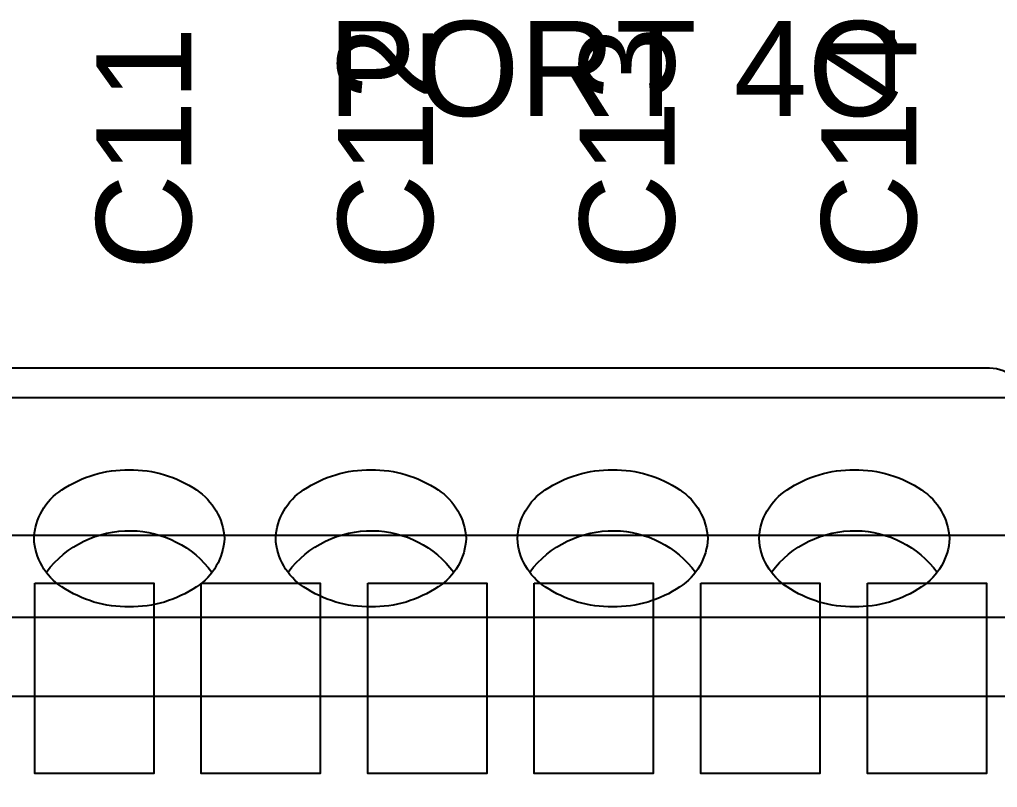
# Model space of a CAD drawing. Extents: x 0.3 to 23.7, y 0.2 to 17.8.
# Drawn here: x 21.213 to 22.022, y 4.695 to 5.33 of the extents above; entities that cross this region are included whole.
import ezdxf

# ---------------------------------------------------------------- set-up
doc = ezdxf.new("R2010")
doc.units = 0
doc.header["$MEASUREMENT"] = 0
for name, color, linetype in [('2_01__0-__EMPTY', 7, 'CONTINUOUS'), ('2_02__A-__SERIAL_COMMUNICA', 7, 'CONTINUOUS'), ('2_03__B-___3__DI___4__DO__', 7, 'CONTINUOUS'), ('2_04__1-___4__DI___4__DO_E', 7, 'CONTINUOUS'), ('2_05__C-___4__DI___4__DO_F', 7, 'CONTINUOUS'), ('2_06__D-___4__DI___3__DO_E', 7, 'CONTINUOUS'), ('2_07__2A___8__DO__ELECTROM', 7, 'CONTINUOUS'), ('2_08__2B___8__DO__ELECTROM', 7, 'CONTINUOUS'), ('2_09__2C___8__DO_ELECTROME', 7, 'CONTINUOUS'), ('2_10__2D___8__DO_ELECTROME', 7, 'CONTINUOUS'), ('2_11__2G___8__DO_ELECTROME', 7, 'CONTINUOUS'), ('2_12__3-___8__DI', 7, 'CONTINUOUS'), ('2_13__4-___14__DI', 7, 'CONTINUOUS'), ('2_14__6-___4__AI___4__AO__', 7, 'CONTINUOUS'), ('3_01__0-__EMPTY', 7, 'CONTINUOUS'), ('3_02__B-___3__DI___4__DO__', 7, 'CONTINUOUS'), ('3_03__1-___4__DI___4__DO_E', 7, 'CONTINUOUS'), ('3_04__C-___4__DI___4__DO_F', 7, 'CONTINUOUS'), ('3_05__D-___4__DI___3__DO_E', 7, 'CONTINUOUS'), ('3_06__2A___8__DO__ELECTROM', 7, 'CONTINUOUS'), ('3_07__2B___8__DO__ELECTROM', 7, 'CONTINUOUS'), ('3_08__2C___8__DO_ELECTROME', 7, 'CONTINUOUS'), ('3_09__2D___8__DO_ELECTROME', 7, 'CONTINUOUS'), ('3_10__2G___8__DO_ELECTROME', 7, 'CONTINUOUS'), ('3_11__3-___8__DI', 7, 'CONTINUOUS'), ('3_12__4-___14__DI', 7, 'CONTINUOUS'), ('3_13__6-___4__AI___4__AO__', 7, 'CONTINUOUS'), ('3_14__9-___10__RTD_INPUTS', 7, 'CONTINUOUS')]:
    doc.layers.add(name, color=color, linetype=linetype)
doc.styles.add('ARIAL', font='arial.ttf')

msp = doc.modelspace()

# ---------------------------------------------------------------- linework, layer by layer
at = {"layer": '3_01__0-__EMPTY'}
msp.add_lwpolyline([(22.04565, 5.01201, 0.414214), (22.01576, 5.0419), (21.05054, 5.0419, 0.414214), (21.02065, 5.01201), (21.02065, 4.9969), (20.78065, 4.9969), (20.78065, 5.01201, 0.414214), (20.75076, 5.0419), (19.85554, 5.0419, 0.414214)], format="xyb", dxfattribs=at)
at = {"layer": '3_02__B-___3__DI___4__DO__'}
msp.add_lwpolyline([(20.80237, 5.01766), (22.40237, 5.01766), (22.40237, 4.40895), (20.80237, 4.40895)], close=True, dxfattribs=at)
for points in [[(21.2252, 4.90118, -0.244062), (21.24826, 4.94124, -0.154167), (21.30394, 4.95783, -0.154167), (21.35962, 4.94124, -0.236767), (21.38268, 4.90118, -0.24406), (21.35962, 4.86113, -0.154167), (21.30394, 4.84454, -0.154167), (21.24826, 4.86113, -0.244061)], [(21.4252, 4.90118, -0.244062), (21.44826, 4.94124, -0.154167), (21.50394, 4.95783, -0.154167), (21.55962, 4.94124, -0.236767), (21.58268, 4.90118, -0.24406), (21.55962, 4.86113, -0.154167), (21.50394, 4.84454, -0.154167), (21.44826, 4.86113, -0.244061)], [(21.6252, 4.90118, -0.244062), (21.64826, 4.94124, -0.154167), (21.70394, 4.95783, -0.154167), (21.75962, 4.94124, -0.236767), (21.78268, 4.90118, -0.24406), (21.75962, 4.86113, -0.154167), (21.70394, 4.84454, -0.154167), (21.64826, 4.86113, -0.244061)], [(21.8252, 4.90118, -0.244062), (21.84826, 4.94124, -0.154167), (21.90394, 4.95783, -0.154167), (21.95962, 4.94124, -0.236767), (21.98268, 4.90118, -0.24406), (21.95962, 4.86113, -0.154167), (21.90394, 4.84454, -0.154167), (21.84826, 4.86113, -0.244061)]]:
    msp.add_lwpolyline(points, format="xyb", close=True, dxfattribs=at)
for points in [[(21.23528, 4.87315, -0.001746), (21.23542, 4.87328, -0.240907), (21.30552, 4.90752, -0.231198), (21.37246, 4.87328, -0.005828), (21.37275, 4.87335)], [(21.43528, 4.87315, -0.001746), (21.43542, 4.87328, -0.240907), (21.50552, 4.90752, -0.231198), (21.57246, 4.87328, -0.005828), (21.57275, 4.87335)], [(21.63528, 4.87315, -0.001746), (21.63542, 4.87328, -0.240907), (21.70552, 4.90752, -0.231198), (21.77246, 4.87328, -0.005828), (21.77275, 4.87335)], [(21.83528, 4.87315, -0.001746), (21.83542, 4.87328, -0.240907), (21.90552, 4.90752, -0.231198), (21.97246, 4.87328, -0.005828), (21.97275, 4.87335)]]:
    msp.add_lwpolyline(points, format="xyb", dxfattribs=at)
for points in [[(20.80237, 4.83606), (22.40237, 4.83606)], [(20.80237, 4.77062), (22.40237, 4.77062)]]:
    msp.add_lwpolyline(points, dxfattribs=at)
at = {"layer": '3_03__1-___4__DI___4__DO_E'}
msp.add_lwpolyline([(20.80237, 5.01766), (22.40237, 5.01766), (22.40237, 4.40895), (20.80237, 4.40895)], close=True, dxfattribs=at)
for points in [[(21.2252, 4.90118, -0.244062), (21.24826, 4.94124, -0.154167), (21.30394, 4.95783, -0.154167), (21.35962, 4.94124, -0.236767), (21.38268, 4.90118, -0.24406), (21.35962, 4.86113, -0.154167), (21.30394, 4.84454, -0.154167), (21.24826, 4.86113, -0.244061)], [(21.4252, 4.90118, -0.244062), (21.44826, 4.94124, -0.154167), (21.50394, 4.95783, -0.154167), (21.55962, 4.94124, -0.236767), (21.58268, 4.90118, -0.24406), (21.55962, 4.86113, -0.154167), (21.50394, 4.84454, -0.154167), (21.44826, 4.86113, -0.244061)], [(21.6252, 4.90118, -0.244062), (21.64826, 4.94124, -0.154167), (21.70394, 4.95783, -0.154167), (21.75962, 4.94124, -0.236767), (21.78268, 4.90118, -0.24406), (21.75962, 4.86113, -0.154167), (21.70394, 4.84454, -0.154167), (21.64826, 4.86113, -0.244061)], [(21.8252, 4.90118, -0.244062), (21.84826, 4.94124, -0.154167), (21.90394, 4.95783, -0.154167), (21.95962, 4.94124, -0.236767), (21.98268, 4.90118, -0.24406), (21.95962, 4.86113, -0.154167), (21.90394, 4.84454, -0.154167), (21.84826, 4.86113, -0.244061)]]:
    msp.add_lwpolyline(points, format="xyb", close=True, dxfattribs=at)
for points in [[(21.23528, 4.87315, -0.001746), (21.23542, 4.87328, -0.240907), (21.30552, 4.90752, -0.231198), (21.37246, 4.87328, -0.005828), (21.37275, 4.87335)], [(21.43528, 4.87315, -0.001746), (21.43542, 4.87328, -0.240907), (21.50552, 4.90752, -0.231198), (21.57246, 4.87328, -0.005828), (21.57275, 4.87335)], [(21.63528, 4.87315, -0.001746), (21.63542, 4.87328, -0.240907), (21.70552, 4.90752, -0.231198), (21.77246, 4.87328, -0.005828), (21.77275, 4.87335)], [(21.83528, 4.87315, -0.001746), (21.83542, 4.87328, -0.240907), (21.90552, 4.90752, -0.231198), (21.97246, 4.87328, -0.005828), (21.97275, 4.87335)]]:
    msp.add_lwpolyline(points, format="xyb", dxfattribs=at)
for points in [[(20.80237, 4.83606), (22.40237, 4.83606)], [(20.80237, 4.77062), (22.40237, 4.77062)]]:
    msp.add_lwpolyline(points, dxfattribs=at)
at = {"layer": '3_04__C-___4__DI___4__DO_F'}
msp.add_lwpolyline([(20.80237, 5.01766), (22.40237, 5.01766), (22.40237, 4.40895), (20.80237, 4.40895)], close=True, dxfattribs=at)
for points in [[(21.2252, 4.90118, -0.244062), (21.24826, 4.94124, -0.154167), (21.30394, 4.95783, -0.154167), (21.35962, 4.94124, -0.236767), (21.38268, 4.90118, -0.24406), (21.35962, 4.86113, -0.154167), (21.30394, 4.84454, -0.154167), (21.24826, 4.86113, -0.244061)], [(21.4252, 4.90118, -0.244062), (21.44826, 4.94124, -0.154167), (21.50394, 4.95783, -0.154167), (21.55962, 4.94124, -0.236767), (21.58268, 4.90118, -0.24406), (21.55962, 4.86113, -0.154167), (21.50394, 4.84454, -0.154167), (21.44826, 4.86113, -0.244061)], [(21.6252, 4.90118, -0.244062), (21.64826, 4.94124, -0.154167), (21.70394, 4.95783, -0.154167), (21.75962, 4.94124, -0.236767), (21.78268, 4.90118, -0.24406), (21.75962, 4.86113, -0.154167), (21.70394, 4.84454, -0.154167), (21.64826, 4.86113, -0.244061)], [(21.8252, 4.90118, -0.244062), (21.84826, 4.94124, -0.154167), (21.90394, 4.95783, -0.154167), (21.95962, 4.94124, -0.236767), (21.98268, 4.90118, -0.24406), (21.95962, 4.86113, -0.154167), (21.90394, 4.84454, -0.154167), (21.84826, 4.86113, -0.244061)]]:
    msp.add_lwpolyline(points, format="xyb", close=True, dxfattribs=at)
for points in [[(21.23528, 4.87315, -0.001746), (21.23542, 4.87328, -0.240907), (21.30552, 4.90752, -0.231198), (21.37246, 4.87328, -0.005828), (21.37275, 4.87335)], [(21.43528, 4.87315, -0.001746), (21.43542, 4.87328, -0.240907), (21.50552, 4.90752, -0.231198), (21.57246, 4.87328, -0.005828), (21.57275, 4.87335)], [(21.63528, 4.87315, -0.001746), (21.63542, 4.87328, -0.240907), (21.70552, 4.90752, -0.231198), (21.77246, 4.87328, -0.005828), (21.77275, 4.87335)], [(21.83528, 4.87315, -0.001746), (21.83542, 4.87328, -0.240907), (21.90552, 4.90752, -0.231198), (21.97246, 4.87328, -0.005828), (21.97275, 4.87335)]]:
    msp.add_lwpolyline(points, format="xyb", dxfattribs=at)
for points in [[(20.80237, 4.83606), (22.40237, 4.83606)], [(20.80237, 4.77062), (22.40237, 4.77062)]]:
    msp.add_lwpolyline(points, dxfattribs=at)
at = {"layer": '3_05__D-___4__DI___3__DO_E'}
msp.add_lwpolyline([(20.80237, 5.01766), (22.40237, 5.01766), (22.40237, 4.40895), (20.80237, 4.40895)], close=True, dxfattribs=at)
for points in [[(21.2252, 4.90118, -0.244062), (21.24826, 4.94124, -0.154167), (21.30394, 4.95783, -0.154167), (21.35962, 4.94124, -0.236767), (21.38268, 4.90118, -0.24406), (21.35962, 4.86113, -0.154167), (21.30394, 4.84454, -0.154167), (21.24826, 4.86113, -0.244061)], [(21.4252, 4.90118, -0.244062), (21.44826, 4.94124, -0.154167), (21.50394, 4.95783, -0.154167), (21.55962, 4.94124, -0.236767), (21.58268, 4.90118, -0.24406), (21.55962, 4.86113, -0.154167), (21.50394, 4.84454, -0.154167), (21.44826, 4.86113, -0.244061)], [(21.6252, 4.90118, -0.244062), (21.64826, 4.94124, -0.154167), (21.70394, 4.95783, -0.154167), (21.75962, 4.94124, -0.236767), (21.78268, 4.90118, -0.24406), (21.75962, 4.86113, -0.154167), (21.70394, 4.84454, -0.154167), (21.64826, 4.86113, -0.244061)], [(21.8252, 4.90118, -0.244062), (21.84826, 4.94124, -0.154167), (21.90394, 4.95783, -0.154167), (21.95962, 4.94124, -0.236767), (21.98268, 4.90118, -0.24406), (21.95962, 4.86113, -0.154167), (21.90394, 4.84454, -0.154167), (21.84826, 4.86113, -0.244061)]]:
    msp.add_lwpolyline(points, format="xyb", close=True, dxfattribs=at)
for points in [[(21.23528, 4.87315, -0.001746), (21.23542, 4.87328, -0.240907), (21.30552, 4.90752, -0.231198), (21.37246, 4.87328, -0.005828), (21.37275, 4.87335)], [(21.43528, 4.87315, -0.001746), (21.43542, 4.87328, -0.240907), (21.50552, 4.90752, -0.231198), (21.57246, 4.87328, -0.005828), (21.57275, 4.87335)], [(21.63528, 4.87315, -0.001746), (21.63542, 4.87328, -0.240907), (21.70552, 4.90752, -0.231198), (21.77246, 4.87328, -0.005828), (21.77275, 4.87335)], [(21.83528, 4.87315, -0.001746), (21.83542, 4.87328, -0.240907), (21.90552, 4.90752, -0.231198), (21.97246, 4.87328, -0.005828), (21.97275, 4.87335)]]:
    msp.add_lwpolyline(points, format="xyb", dxfattribs=at)
for points in [[(20.80237, 4.83606), (22.40237, 4.83606)], [(20.80237, 4.77062), (22.40237, 4.77062)]]:
    msp.add_lwpolyline(points, dxfattribs=at)
at = {"layer": '3_06__2A___8__DO__ELECTROM'}
msp.add_lwpolyline([(20.80237, 5.01766), (22.40237, 5.01766), (22.40237, 4.40895), (20.80237, 4.40895)], close=True, dxfattribs=at)
for points in [[(21.2252, 4.90118, -0.244062), (21.24826, 4.94124, -0.154167), (21.30394, 4.95783, -0.154167), (21.35962, 4.94124, -0.236767), (21.38268, 4.90118, -0.24406), (21.35962, 4.86113, -0.154167), (21.30394, 4.84454, -0.154167), (21.24826, 4.86113, -0.244061)], [(21.4252, 4.90118, -0.244062), (21.44826, 4.94124, -0.154167), (21.50394, 4.95783, -0.154167), (21.55962, 4.94124, -0.236767), (21.58268, 4.90118, -0.24406), (21.55962, 4.86113, -0.154167), (21.50394, 4.84454, -0.154167), (21.44826, 4.86113, -0.244061)], [(21.6252, 4.90118, -0.244062), (21.64826, 4.94124, -0.154167), (21.70394, 4.95783, -0.154167), (21.75962, 4.94124, -0.236767), (21.78268, 4.90118, -0.24406), (21.75962, 4.86113, -0.154167), (21.70394, 4.84454, -0.154167), (21.64826, 4.86113, -0.244061)], [(21.8252, 4.90118, -0.244062), (21.84826, 4.94124, -0.154167), (21.90394, 4.95783, -0.154167), (21.95962, 4.94124, -0.236767), (21.98268, 4.90118, -0.24406), (21.95962, 4.86113, -0.154167), (21.90394, 4.84454, -0.154167), (21.84826, 4.86113, -0.244061)]]:
    msp.add_lwpolyline(points, format="xyb", close=True, dxfattribs=at)
for points in [[(21.23528, 4.87315, -0.001746), (21.23542, 4.87328, -0.240907), (21.30552, 4.90752, -0.231198), (21.37246, 4.87328, -0.005828), (21.37275, 4.87335)], [(21.43528, 4.87315, -0.001746), (21.43542, 4.87328, -0.240907), (21.50552, 4.90752, -0.231198), (21.57246, 4.87328, -0.005828), (21.57275, 4.87335)], [(21.63528, 4.87315, -0.001746), (21.63542, 4.87328, -0.240907), (21.70552, 4.90752, -0.231198), (21.77246, 4.87328, -0.005828), (21.77275, 4.87335)], [(21.83528, 4.87315, -0.001746), (21.83542, 4.87328, -0.240907), (21.90552, 4.90752, -0.231198), (21.97246, 4.87328, -0.005828), (21.97275, 4.87335)]]:
    msp.add_lwpolyline(points, format="xyb", dxfattribs=at)
for points in [[(20.80237, 4.83606), (22.40237, 4.83606)], [(20.80237, 4.77062), (22.40237, 4.77062)]]:
    msp.add_lwpolyline(points, dxfattribs=at)
at = {"layer": '3_07__2B___8__DO__ELECTROM'}
msp.add_lwpolyline([(20.80237, 5.01766), (22.40237, 5.01766), (22.40237, 4.40895), (20.80237, 4.40895)], close=True, dxfattribs=at)
for points in [[(21.2252, 4.90118, -0.244062), (21.24826, 4.94124, -0.154167), (21.30394, 4.95783, -0.154167), (21.35962, 4.94124, -0.236767), (21.38268, 4.90118, -0.24406), (21.35962, 4.86113, -0.154167), (21.30394, 4.84454, -0.154167), (21.24826, 4.86113, -0.244061)], [(21.4252, 4.90118, -0.244062), (21.44826, 4.94124, -0.154167), (21.50394, 4.95783, -0.154167), (21.55962, 4.94124, -0.236767), (21.58268, 4.90118, -0.24406), (21.55962, 4.86113, -0.154167), (21.50394, 4.84454, -0.154167), (21.44826, 4.86113, -0.244061)], [(21.6252, 4.90118, -0.244062), (21.64826, 4.94124, -0.154167), (21.70394, 4.95783, -0.154167), (21.75962, 4.94124, -0.236767), (21.78268, 4.90118, -0.24406), (21.75962, 4.86113, -0.154167), (21.70394, 4.84454, -0.154167), (21.64826, 4.86113, -0.244061)], [(21.8252, 4.90118, -0.244062), (21.84826, 4.94124, -0.154167), (21.90394, 4.95783, -0.154167), (21.95962, 4.94124, -0.236767), (21.98268, 4.90118, -0.24406), (21.95962, 4.86113, -0.154167), (21.90394, 4.84454, -0.154167), (21.84826, 4.86113, -0.244061)]]:
    msp.add_lwpolyline(points, format="xyb", close=True, dxfattribs=at)
for points in [[(21.23528, 4.87315, -0.001746), (21.23542, 4.87328, -0.240907), (21.30552, 4.90752, -0.231198), (21.37246, 4.87328, -0.005828), (21.37275, 4.87335)], [(21.43528, 4.87315, -0.001746), (21.43542, 4.87328, -0.240907), (21.50552, 4.90752, -0.231198), (21.57246, 4.87328, -0.005828), (21.57275, 4.87335)], [(21.63528, 4.87315, -0.001746), (21.63542, 4.87328, -0.240907), (21.70552, 4.90752, -0.231198), (21.77246, 4.87328, -0.005828), (21.77275, 4.87335)], [(21.83528, 4.87315, -0.001746), (21.83542, 4.87328, -0.240907), (21.90552, 4.90752, -0.231198), (21.97246, 4.87328, -0.005828), (21.97275, 4.87335)]]:
    msp.add_lwpolyline(points, format="xyb", dxfattribs=at)
for points in [[(20.80237, 4.83606), (22.40237, 4.83606)], [(20.80237, 4.77062), (22.40237, 4.77062)]]:
    msp.add_lwpolyline(points, dxfattribs=at)
at = {"layer": '3_08__2C___8__DO_ELECTROME'}
msp.add_lwpolyline([(20.80237, 5.01766), (22.40237, 5.01766), (22.40237, 4.40895), (20.80237, 4.40895)], close=True, dxfattribs=at)
for points in [[(21.2252, 4.90118, -0.244062), (21.24826, 4.94124, -0.154167), (21.30394, 4.95783, -0.154167), (21.35962, 4.94124, -0.236767), (21.38268, 4.90118, -0.24406), (21.35962, 4.86113, -0.154167), (21.30394, 4.84454, -0.154167), (21.24826, 4.86113, -0.244061)], [(21.4252, 4.90118, -0.244062), (21.44826, 4.94124, -0.154167), (21.50394, 4.95783, -0.154167), (21.55962, 4.94124, -0.236767), (21.58268, 4.90118, -0.24406), (21.55962, 4.86113, -0.154167), (21.50394, 4.84454, -0.154167), (21.44826, 4.86113, -0.244061)], [(21.6252, 4.90118, -0.244062), (21.64826, 4.94124, -0.154167), (21.70394, 4.95783, -0.154167), (21.75962, 4.94124, -0.236767), (21.78268, 4.90118, -0.24406), (21.75962, 4.86113, -0.154167), (21.70394, 4.84454, -0.154167), (21.64826, 4.86113, -0.244061)], [(21.8252, 4.90118, -0.244062), (21.84826, 4.94124, -0.154167), (21.90394, 4.95783, -0.154167), (21.95962, 4.94124, -0.236767), (21.98268, 4.90118, -0.24406), (21.95962, 4.86113, -0.154167), (21.90394, 4.84454, -0.154167), (21.84826, 4.86113, -0.244061)]]:
    msp.add_lwpolyline(points, format="xyb", close=True, dxfattribs=at)
for points in [[(21.23528, 4.87315, -0.001746), (21.23542, 4.87328, -0.240907), (21.30552, 4.90752, -0.231198), (21.37246, 4.87328, -0.005828), (21.37275, 4.87335)], [(21.43528, 4.87315, -0.001746), (21.43542, 4.87328, -0.240907), (21.50552, 4.90752, -0.231198), (21.57246, 4.87328, -0.005828), (21.57275, 4.87335)], [(21.63528, 4.87315, -0.001746), (21.63542, 4.87328, -0.240907), (21.70552, 4.90752, -0.231198), (21.77246, 4.87328, -0.005828), (21.77275, 4.87335)], [(21.83528, 4.87315, -0.001746), (21.83542, 4.87328, -0.240907), (21.90552, 4.90752, -0.231198), (21.97246, 4.87328, -0.005828), (21.97275, 4.87335)]]:
    msp.add_lwpolyline(points, format="xyb", dxfattribs=at)
for points in [[(20.80237, 4.83606), (22.40237, 4.83606)], [(20.80237, 4.77062), (22.40237, 4.77062)]]:
    msp.add_lwpolyline(points, dxfattribs=at)
at = {"layer": '3_09__2D___8__DO_ELECTROME'}
msp.add_lwpolyline([(20.80237, 5.01766), (22.40237, 5.01766), (22.40237, 4.40895), (20.80237, 4.40895)], close=True, dxfattribs=at)
for points in [[(21.2252, 4.90118, -0.244062), (21.24826, 4.94124, -0.154167), (21.30394, 4.95783, -0.154167), (21.35962, 4.94124, -0.236767), (21.38268, 4.90118, -0.24406), (21.35962, 4.86113, -0.154167), (21.30394, 4.84454, -0.154167), (21.24826, 4.86113, -0.244061)], [(21.4252, 4.90118, -0.244062), (21.44826, 4.94124, -0.154167), (21.50394, 4.95783, -0.154167), (21.55962, 4.94124, -0.236767), (21.58268, 4.90118, -0.24406), (21.55962, 4.86113, -0.154167), (21.50394, 4.84454, -0.154167), (21.44826, 4.86113, -0.244061)], [(21.6252, 4.90118, -0.244062), (21.64826, 4.94124, -0.154167), (21.70394, 4.95783, -0.154167), (21.75962, 4.94124, -0.236767), (21.78268, 4.90118, -0.24406), (21.75962, 4.86113, -0.154167), (21.70394, 4.84454, -0.154167), (21.64826, 4.86113, -0.244061)], [(21.8252, 4.90118, -0.244062), (21.84826, 4.94124, -0.154167), (21.90394, 4.95783, -0.154167), (21.95962, 4.94124, -0.236767), (21.98268, 4.90118, -0.24406), (21.95962, 4.86113, -0.154167), (21.90394, 4.84454, -0.154167), (21.84826, 4.86113, -0.244061)]]:
    msp.add_lwpolyline(points, format="xyb", close=True, dxfattribs=at)
for points in [[(21.23528, 4.87315, -0.001746), (21.23542, 4.87328, -0.240907), (21.30552, 4.90752, -0.231198), (21.37246, 4.87328, -0.005828), (21.37275, 4.87335)], [(21.43528, 4.87315, -0.001746), (21.43542, 4.87328, -0.240907), (21.50552, 4.90752, -0.231198), (21.57246, 4.87328, -0.005828), (21.57275, 4.87335)], [(21.63528, 4.87315, -0.001746), (21.63542, 4.87328, -0.240907), (21.70552, 4.90752, -0.231198), (21.77246, 4.87328, -0.005828), (21.77275, 4.87335)], [(21.83528, 4.87315, -0.001746), (21.83542, 4.87328, -0.240907), (21.90552, 4.90752, -0.231198), (21.97246, 4.87328, -0.005828), (21.97275, 4.87335)]]:
    msp.add_lwpolyline(points, format="xyb", dxfattribs=at)
for points in [[(20.80237, 4.83606), (22.40237, 4.83606)], [(20.80237, 4.77062), (22.40237, 4.77062)]]:
    msp.add_lwpolyline(points, dxfattribs=at)
at = {"layer": '3_10__2G___8__DO_ELECTROME'}
msp.add_lwpolyline([(20.80237, 5.01766), (22.40237, 5.01766), (22.40237, 4.40895), (20.80237, 4.40895)], close=True, dxfattribs=at)
for points in [[(21.2252, 4.90118, -0.244062), (21.24826, 4.94124, -0.154167), (21.30394, 4.95783, -0.154167), (21.35962, 4.94124, -0.236767), (21.38268, 4.90118, -0.24406), (21.35962, 4.86113, -0.154167), (21.30394, 4.84454, -0.154167), (21.24826, 4.86113, -0.244061)], [(21.4252, 4.90118, -0.244062), (21.44826, 4.94124, -0.154167), (21.50394, 4.95783, -0.154167), (21.55962, 4.94124, -0.236767), (21.58268, 4.90118, -0.24406), (21.55962, 4.86113, -0.154167), (21.50394, 4.84454, -0.154167), (21.44826, 4.86113, -0.244061)], [(21.6252, 4.90118, -0.244062), (21.64826, 4.94124, -0.154167), (21.70394, 4.95783, -0.154167), (21.75962, 4.94124, -0.236767), (21.78268, 4.90118, -0.24406), (21.75962, 4.86113, -0.154167), (21.70394, 4.84454, -0.154167), (21.64826, 4.86113, -0.244061)], [(21.8252, 4.90118, -0.244062), (21.84826, 4.94124, -0.154167), (21.90394, 4.95783, -0.154167), (21.95962, 4.94124, -0.236767), (21.98268, 4.90118, -0.24406), (21.95962, 4.86113, -0.154167), (21.90394, 4.84454, -0.154167), (21.84826, 4.86113, -0.244061)]]:
    msp.add_lwpolyline(points, format="xyb", close=True, dxfattribs=at)
for points in [[(21.23528, 4.87315, -0.001746), (21.23542, 4.87328, -0.240907), (21.30552, 4.90752, -0.231198), (21.37246, 4.87328, -0.005828), (21.37275, 4.87335)], [(21.43528, 4.87315, -0.001746), (21.43542, 4.87328, -0.240907), (21.50552, 4.90752, -0.231198), (21.57246, 4.87328, -0.005828), (21.57275, 4.87335)], [(21.63528, 4.87315, -0.001746), (21.63542, 4.87328, -0.240907), (21.70552, 4.90752, -0.231198), (21.77246, 4.87328, -0.005828), (21.77275, 4.87335)], [(21.83528, 4.87315, -0.001746), (21.83542, 4.87328, -0.240907), (21.90552, 4.90752, -0.231198), (21.97246, 4.87328, -0.005828), (21.97275, 4.87335)]]:
    msp.add_lwpolyline(points, format="xyb", dxfattribs=at)
for points in [[(20.80237, 4.83606), (22.40237, 4.83606)], [(20.80237, 4.77062), (22.40237, 4.77062)]]:
    msp.add_lwpolyline(points, dxfattribs=at)
at = {"layer": '3_11__3-___8__DI'}
msp.add_lwpolyline([(20.80237, 5.01766), (22.40237, 5.01766), (22.40237, 4.40895), (20.80237, 4.40895)], close=True, dxfattribs=at)
for points in [[(21.2252, 4.90118, -0.244062), (21.24826, 4.94124, -0.154167), (21.30394, 4.95783, -0.154167), (21.35962, 4.94124, -0.236767), (21.38268, 4.90118, -0.24406), (21.35962, 4.86113, -0.154167), (21.30394, 4.84454, -0.154167), (21.24826, 4.86113, -0.244061)], [(21.4252, 4.90118, -0.244062), (21.44826, 4.94124, -0.154167), (21.50394, 4.95783, -0.154167), (21.55962, 4.94124, -0.236767), (21.58268, 4.90118, -0.24406), (21.55962, 4.86113, -0.154167), (21.50394, 4.84454, -0.154167), (21.44826, 4.86113, -0.244061)], [(21.6252, 4.90118, -0.244062), (21.64826, 4.94124, -0.154167), (21.70394, 4.95783, -0.154167), (21.75962, 4.94124, -0.236767), (21.78268, 4.90118, -0.24406), (21.75962, 4.86113, -0.154167), (21.70394, 4.84454, -0.154167), (21.64826, 4.86113, -0.244061)], [(21.8252, 4.90118, -0.244062), (21.84826, 4.94124, -0.154167), (21.90394, 4.95783, -0.154167), (21.95962, 4.94124, -0.236767), (21.98268, 4.90118, -0.24406), (21.95962, 4.86113, -0.154167), (21.90394, 4.84454, -0.154167), (21.84826, 4.86113, -0.244061)]]:
    msp.add_lwpolyline(points, format="xyb", close=True, dxfattribs=at)
for points in [[(21.23528, 4.87315, -0.001746), (21.23542, 4.87328, -0.240907), (21.30552, 4.90752, -0.231198), (21.37246, 4.87328, -0.005828), (21.37275, 4.87335)], [(21.43528, 4.87315, -0.001746), (21.43542, 4.87328, -0.240907), (21.50552, 4.90752, -0.231198), (21.57246, 4.87328, -0.005828), (21.57275, 4.87335)], [(21.63528, 4.87315, -0.001746), (21.63542, 4.87328, -0.240907), (21.70552, 4.90752, -0.231198), (21.77246, 4.87328, -0.005828), (21.77275, 4.87335)], [(21.83528, 4.87315, -0.001746), (21.83542, 4.87328, -0.240907), (21.90552, 4.90752, -0.231198), (21.97246, 4.87328, -0.005828), (21.97275, 4.87335)]]:
    msp.add_lwpolyline(points, format="xyb", dxfattribs=at)
for points in [[(20.80237, 4.83606), (22.40237, 4.83606)], [(20.80237, 4.77062), (22.40237, 4.77062)]]:
    msp.add_lwpolyline(points, dxfattribs=at)
at = {"layer": '3_12__4-___14__DI'}
msp.add_lwpolyline([(20.80237, 5.01766), (22.40237, 5.01766), (22.40237, 4.40895), (20.80237, 4.40895)], close=True, dxfattribs=at)
for points in [[(21.2252, 4.90118, -0.244062), (21.24826, 4.94124, -0.154167), (21.30394, 4.95783, -0.154167), (21.35962, 4.94124, -0.236767), (21.38268, 4.90118, -0.24406), (21.35962, 4.86113, -0.154167), (21.30394, 4.84454, -0.154167), (21.24826, 4.86113, -0.244061)], [(21.4252, 4.90118, -0.244062), (21.44826, 4.94124, -0.154167), (21.50394, 4.95783, -0.154167), (21.55962, 4.94124, -0.236767), (21.58268, 4.90118, -0.24406), (21.55962, 4.86113, -0.154167), (21.50394, 4.84454, -0.154167), (21.44826, 4.86113, -0.244061)], [(21.6252, 4.90118, -0.244062), (21.64826, 4.94124, -0.154167), (21.70394, 4.95783, -0.154167), (21.75962, 4.94124, -0.236767), (21.78268, 4.90118, -0.24406), (21.75962, 4.86113, -0.154167), (21.70394, 4.84454, -0.154167), (21.64826, 4.86113, -0.244061)], [(21.8252, 4.90118, -0.244062), (21.84826, 4.94124, -0.154167), (21.90394, 4.95783, -0.154167), (21.95962, 4.94124, -0.236767), (21.98268, 4.90118, -0.24406), (21.95962, 4.86113, -0.154167), (21.90394, 4.84454, -0.154167), (21.84826, 4.86113, -0.244061)]]:
    msp.add_lwpolyline(points, format="xyb", close=True, dxfattribs=at)
for points in [[(21.23528, 4.87315, -0.001746), (21.23542, 4.87328, -0.240907), (21.30552, 4.90752, -0.231198), (21.37246, 4.87328, -0.005828), (21.37275, 4.87335)], [(21.43528, 4.87315, -0.001746), (21.43542, 4.87328, -0.240907), (21.50552, 4.90752, -0.231198), (21.57246, 4.87328, -0.005828), (21.57275, 4.87335)], [(21.63528, 4.87315, -0.001746), (21.63542, 4.87328, -0.240907), (21.70552, 4.90752, -0.231198), (21.77246, 4.87328, -0.005828), (21.77275, 4.87335)], [(21.83528, 4.87315, -0.001746), (21.83542, 4.87328, -0.240907), (21.90552, 4.90752, -0.231198), (21.97246, 4.87328, -0.005828), (21.97275, 4.87335)]]:
    msp.add_lwpolyline(points, format="xyb", dxfattribs=at)
for points in [[(20.80237, 4.83606), (22.40237, 4.83606)], [(20.80237, 4.77062), (22.40237, 4.77062)]]:
    msp.add_lwpolyline(points, dxfattribs=at)
at = {"layer": '3_13__6-___4__AI___4__AO__'}
msp.add_lwpolyline([(20.80237, 5.01766), (22.40237, 5.01766), (22.40237, 4.40895), (20.80237, 4.40895)], close=True, dxfattribs=at)
for points in [[(21.2252, 4.90118, -0.244062), (21.24826, 4.94124, -0.154167), (21.30394, 4.95783, -0.154167), (21.35962, 4.94124, -0.236767), (21.38268, 4.90118, -0.24406), (21.35962, 4.86113, -0.154167), (21.30394, 4.84454, -0.154167), (21.24826, 4.86113, -0.244061)], [(21.4252, 4.90118, -0.244062), (21.44826, 4.94124, -0.154167), (21.50394, 4.95783, -0.154167), (21.55962, 4.94124, -0.236767), (21.58268, 4.90118, -0.24406), (21.55962, 4.86113, -0.154167), (21.50394, 4.84454, -0.154167), (21.44826, 4.86113, -0.244061)], [(21.6252, 4.90118, -0.244062), (21.64826, 4.94124, -0.154167), (21.70394, 4.95783, -0.154167), (21.75962, 4.94124, -0.236767), (21.78268, 4.90118, -0.24406), (21.75962, 4.86113, -0.154167), (21.70394, 4.84454, -0.154167), (21.64826, 4.86113, -0.244061)], [(21.8252, 4.90118, -0.244062), (21.84826, 4.94124, -0.154167), (21.90394, 4.95783, -0.154167), (21.95962, 4.94124, -0.236767), (21.98268, 4.90118, -0.24406), (21.95962, 4.86113, -0.154167), (21.90394, 4.84454, -0.154167), (21.84826, 4.86113, -0.244061)]]:
    msp.add_lwpolyline(points, format="xyb", close=True, dxfattribs=at)
for points in [[(21.23528, 4.87315, -0.001746), (21.23542, 4.87328, -0.240907), (21.30552, 4.90752, -0.231198), (21.37246, 4.87328, -0.005828), (21.37275, 4.87335)], [(21.43528, 4.87315, -0.001746), (21.43542, 4.87328, -0.240907), (21.50552, 4.90752, -0.231198), (21.57246, 4.87328, -0.005828), (21.57275, 4.87335)], [(21.63528, 4.87315, -0.001746), (21.63542, 4.87328, -0.240907), (21.70552, 4.90752, -0.231198), (21.77246, 4.87328, -0.005828), (21.77275, 4.87335)], [(21.83528, 4.87315, -0.001746), (21.83542, 4.87328, -0.240907), (21.90552, 4.90752, -0.231198), (21.97246, 4.87328, -0.005828), (21.97275, 4.87335)]]:
    msp.add_lwpolyline(points, format="xyb", dxfattribs=at)
for points in [[(20.80237, 4.83606), (22.40237, 4.83606)], [(20.80237, 4.77062), (22.40237, 4.77062)]]:
    msp.add_lwpolyline(points, dxfattribs=at)
at = {"layer": '3_14__9-___10__RTD_INPUTS'}
for points in [[(20.50728, 4.45071), (22.5939, 4.45071), (22.5939, 4.90346), (20.50728, 4.90346)], [(21.22579, 4.86409), (21.32421, 4.86409), (21.32421, 4.70661), (21.22579, 4.70661)], [(21.36358, 4.86409), (21.46201, 4.86409), (21.46201, 4.70661), (21.36358, 4.70661)], [(21.50138, 4.86409), (21.5998, 4.86409), (21.5998, 4.70661), (21.50138, 4.70661)], [(21.63917, 4.86409), (21.7376, 4.86409), (21.7376, 4.70661), (21.63917, 4.70661)], [(21.77697, 4.86409), (21.87539, 4.86409), (21.87539, 4.70661), (21.77697, 4.70661)], [(21.91476, 4.86409), (22.01319, 4.86409), (22.01319, 4.70661), (21.91476, 4.70661)]]:
    msp.add_lwpolyline(points, close=True, dxfattribs=at)

# ---------------------------------------------------------------- texts
at = {"layer": '2_01__0-__EMPTY', "style": 'ARIAL'}
for s, p in [('C11', (21.35532, 5.1229)), ('C12', (21.5553, 5.1229)), ('C13', (21.75525, 5.1229)), ('C14', (21.95531, 5.1229))]:
    msp.add_text(s, height=0.078667, rotation=90, dxfattribs=at).set_placement(p)
at = {"layer": '2_02__A-__SERIAL_COMMUNICA', "style": 'ARIAL'}
msp.add_text('PORT 4C', height=0.078667, dxfattribs=at).set_placement((21.46817, 5.25042))
at = {"layer": '2_03__B-___3__DI___4__DO__', "style": 'ARIAL'}
for s, p in [('C11', (21.35532, 5.1229)), ('C12', (21.5553, 5.1229)), ('C13', (21.75525, 5.1229)), ('C14', (21.95531, 5.1229))]:
    msp.add_text(s, height=0.078667, rotation=90, dxfattribs=at).set_placement(p)
at = {"layer": '2_04__1-___4__DI___4__DO_E', "style": 'ARIAL'}
for s, p in [('C11', (21.35532, 5.1229)), ('C12', (21.5553, 5.1229)), ('C13', (21.75525, 5.1229)), ('C14', (21.95531, 5.1229))]:
    msp.add_text(s, height=0.078667, rotation=90, dxfattribs=at).set_placement(p)
at = {"layer": '2_05__C-___4__DI___4__DO_F', "style": 'ARIAL'}
for s, p in [('C11', (21.35532, 5.1229)), ('C12', (21.5553, 5.1229)), ('C13', (21.75525, 5.1229)), ('C14', (21.95531, 5.1229))]:
    msp.add_text(s, height=0.078667, rotation=90, dxfattribs=at).set_placement(p)
at = {"layer": '2_06__D-___4__DI___3__DO_E', "style": 'ARIAL'}
for s, p in [('C11', (21.35532, 5.1229)), ('C12', (21.5553, 5.1229)), ('C13', (21.75525, 5.1229)), ('C14', (21.95531, 5.1229))]:
    msp.add_text(s, height=0.078667, rotation=90, dxfattribs=at).set_placement(p)
at = {"layer": '2_07__2A___8__DO__ELECTROM', "style": 'ARIAL'}
for s, p in [('C11', (21.35532, 5.1229)), ('C12', (21.5553, 5.1229)), ('C13', (21.75525, 5.1229)), ('C14', (21.95531, 5.1229))]:
    msp.add_text(s, height=0.078667, rotation=90, dxfattribs=at).set_placement(p)
at = {"layer": '2_08__2B___8__DO__ELECTROM', "style": 'ARIAL'}
for s, p in [('C11', (21.35532, 5.1229)), ('C12', (21.5553, 5.1229)), ('C13', (21.75525, 5.1229)), ('C14', (21.95531, 5.1229))]:
    msp.add_text(s, height=0.078667, rotation=90, dxfattribs=at).set_placement(p)
at = {"layer": '2_09__2C___8__DO_ELECTROME', "style": 'ARIAL'}
for s, p in [('C11', (21.35532, 5.1229)), ('C12', (21.5553, 5.1229)), ('C13', (21.75525, 5.1229)), ('C14', (21.95531, 5.1229))]:
    msp.add_text(s, height=0.078667, rotation=90, dxfattribs=at).set_placement(p)
at = {"layer": '2_10__2D___8__DO_ELECTROME', "style": 'ARIAL'}
for s, p in [('C11', (21.35532, 5.1229)), ('C12', (21.5553, 5.1229)), ('C13', (21.75525, 5.1229)), ('C14', (21.95531, 5.1229))]:
    msp.add_text(s, height=0.078667, rotation=90, dxfattribs=at).set_placement(p)
at = {"layer": '2_11__2G___8__DO_ELECTROME', "style": 'ARIAL'}
for s, p in [('C11', (21.35532, 5.1229)), ('C12', (21.5553, 5.1229)), ('C13', (21.75525, 5.1229)), ('C14', (21.95531, 5.1229))]:
    msp.add_text(s, height=0.078667, rotation=90, dxfattribs=at).set_placement(p)
at = {"layer": '2_12__3-___8__DI', "style": 'ARIAL'}
for s, p in [('C11', (21.35532, 5.1229)), ('C12', (21.5553, 5.1229)), ('C13', (21.75525, 5.1229)), ('C14', (21.95531, 5.1229))]:
    msp.add_text(s, height=0.078667, rotation=90, dxfattribs=at).set_placement(p)
at = {"layer": '2_13__4-___14__DI', "style": 'ARIAL'}
for s, p in [('C11', (21.35532, 5.1229)), ('C12', (21.5553, 5.1229)), ('C13', (21.75525, 5.1229)), ('C14', (21.95531, 5.1229))]:
    msp.add_text(s, height=0.078667, rotation=90, dxfattribs=at).set_placement(p)
at = {"layer": '2_14__6-___4__AI___4__AO__', "style": 'ARIAL'}
for s, p in [('C11', (21.35532, 5.1229)), ('C12', (21.5553, 5.1229)), ('C13', (21.75525, 5.1229)), ('C14', (21.95531, 5.1229))]:
    msp.add_text(s, height=0.078667, rotation=90, dxfattribs=at).set_placement(p)

doc.saveas('drawing.dxf')
